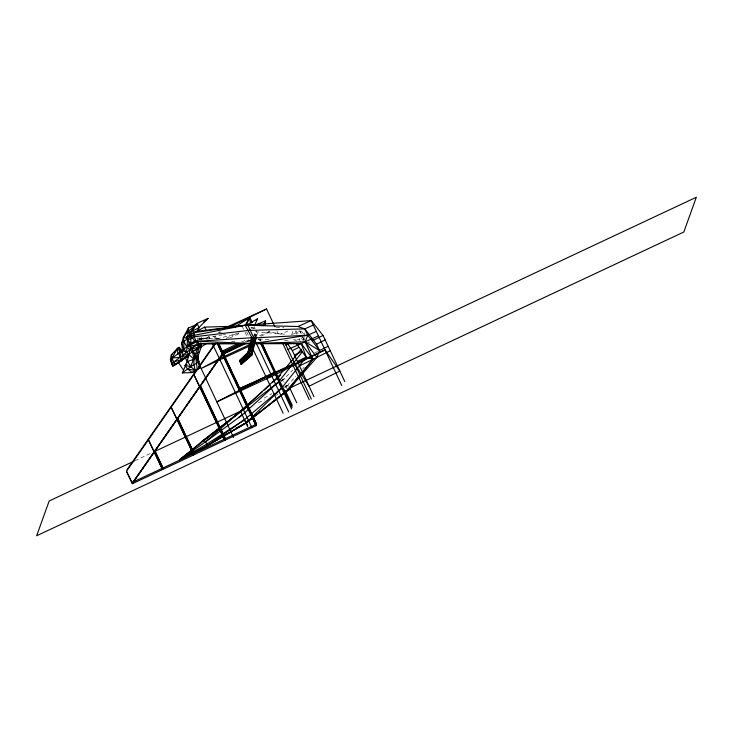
<?xml version="1.0" encoding="UTF-8"?>
<svg xmlns="http://www.w3.org/2000/svg" width="733" height="733" viewBox="0 0 733 733"><rect width="100%" height="100%" fill="white"/><g stroke="black" fill="none" stroke-linecap="round" stroke-linejoin="round"><path stroke-width="0.55" stroke-dasharray="3.67 2.75" d="M201.877 340.378L201.942 338.316L222.218 334.917M288.096 386.548L288.179 384.614L295.83 376.304M201.483 339.947L201.63 337.721L198.24 339.535L197.03 337.721M303.929 340.918L304.158 337.638M304.241 336.539L304.552 332.168M291.615 334.77L293.008 331.041M197.598 340.158L199.184 337.904L200.979 342.229M206.367 339.095L209.152 335.906M281.701 381.224L292.843 369.963M302.711 368.827L304.241 367.16M276.414 395.298L278.1 393.777M284.825 387.665L288.179 384.614L284.816 386.474M282.819 379.584L281.115 381.059L282.819 379.584L284.092 382.305M284.624 387.445L288.179 384.614M281.573 380.968L285.201 378.274L286.053 380.088M264.228 398.056L272.071 393.648M280.84 380.665L285.201 378.274M199.101 339.828L203.756 337.345M207.796 339.242L209.785 338.179L209.024 336.557M199.541 340.085L205.542 336.942M261.04 336.255L271.888 330.739M247.607 341.725L249.614 340.698M307.695 343.026L309.674 342.054M314.769 352.885L317.627 351.474M218.324 332.498L220.358 331.545M226.158 338.325L236.338 333.552M229.64 338.06L240.836 332.8M251.016 328.027L253.05 327.074L253.893 328.851M241.551 341.972L245.619 340.066M245.024 341.706L249.101 339.8M246.462 341.844L249.513 340.405M135.129 460.645L151.694 452.875M258.346 402.811L264.558 399.897M287.95 330.977L280.812 334.166L268.635 331.591M292.522 334.358L300.081 330.986L302.637 336.429M268.764 331.774L258.676 336.108L255.579 329.548M217.005 338.939L240.039 332.69M223.345 334.734L225.599 334.349M219.057 332.58L221.32 332.443M219.039 338.38L201.942 338.316L208.758 339.031M276.121 327.23L283.973 327.669M258.767 339.012L269.964 339.672M284.523 340.524L290.121 340.854M255.322 331.701L287.079 334.385M231.481 341.404L234.89 341.761M250.933 327.843L256.468 329.016M200.265 338.234L203.508 339.232M301.41 331.078L304.168 334.734M296.004 330.876L298.597 334.376M301.19 337.876L303.132 340.497M294.84 339.205L296.123 340.982M304.332 340.02L303.059 337.336L294.593 341.111L293.741 339.297M295.326 330.94L297.021 334.55M299.156 339.077L300.842 342.668M276.79 330.775L278.705 334.844M285.806 385.924L287.492 389.516M254.232 326.671L255.13 328.586M260.105 339.159L261.067 341.193M246.7 331.884L249.367 337.546M242.073 325.974L243.75 329.538M245.033 332.26L247.259 336.978M248.56 339.755L249.403 341.541M215.264 336.3L216.702 339.352M213.715 335.906L215.154 338.958M260.087 339.232L261.021 341.312M299.788 330.62L304.351 340.909M199.184 337.904L199.724 339.297L201.63 337.721L201.694 339.608M259.583 340.827L258.584 338.774L259.519 340.808"/><path stroke-width="1.1" d="M201.273 343.273C201.85 348.99 197.608 353.92 197.718 359.564M190.626 343.163L191.221 335.897L190.452 332.168L196.087 324.756L188.418 328.027L183.387 337.336C183.617 343.154 187.456 348.917 192.486 351.785L193.988 359.317L193.879 364.53L195.225 370.422L192.275 372.556L182.352 372.941C186.283 363.999 189.792 355.111 190.406 345.179M292.302 405.459L285.852 391.743L281.518 388.279L278.531 381.939L278.732 376.185L301.345 349.22M187.804 356.44L172.823 366.17L171.504 363.65L186.585 352.454L188.418 328.027M254.534 325.37L265.483 320.926L265.181 325.47L245.207 325.269L235.659 326.487L249.632 317.719L246.141 325.351L257.567 318.763L254.488 325.489M182.297 351.483L179.347 347.305L177.551 348.257L171.293 354.946L171.989 358.025L171.504 363.65L175.086 364.328L181.711 360.792M186.961 364.393L185.064 365.401L187.437 368.965L192.275 372.556L199.211 368.296L199.055 361.772L197.773 357.292L198.047 355.065M201.657 343.438L201.227 346.452L192.486 351.785L172.823 366.17L172.429 364.292M246.984 406.503L202.143 441.321L179.722 459.701L206.431 446.269L206.807 444.116L244.446 419.78L281.518 388.279L306.211 357.099L301.263 343.566L253.783 343.502L307.768 335.228L316.308 331.417M256.074 338.316L251.795 355.047L241.359 364.411L240.479 362.707L249.403 352.637L252.051 337.986L245.207 325.269L249.632 317.719L247.342 321.146M198.167 331.362L198.854 327.678L197.241 323.317L208.044 318.369L198.854 327.678L191.414 331.737L195.803 332.095M256.266 337.244L251.025 353.443L241.12 363.999L251.795 355.047L253.636 346.608M251.52 337.253L247.882 353.114L243.842 357.044M239.838 361.296L249.403 352.637L254.653 334.092L256.184 334.917L251.025 353.443L240.479 362.707L239.544 360.581L248.102 352.5L252.015 354.433L241.12 363.999M182.352 372.941L190.727 366.647L199.413 343.713L250.393 343.511M196.087 324.756L188.097 331.591L183.387 337.336L181.757 342.842L182.902 355.193L181.5 359.646L173.666 361.937L171.989 358.025L177.551 348.257L177.698 353.938L181.527 351.886M200.604 343.081L195.885 358.3L197.223 369.359L194.263 371.494M256.559 424.05L255.964 425.699L132.343 483.725L132.93 482.076L256.559 424.05L223.528 353.847M154.287 452.252L154.874 450.603L163.038 467.947L162.442 469.596L148.423 439.782L162.561 469.267L154.755 450.932L162.918 468.277L154.406 451.922M177.01 419.661L177.597 418.012L194.208 453.315L193.622 454.964L171.146 407.191L194.089 453.645L177.478 418.341L193.741 454.634L177.129 419.331M199.733 387.07L200.32 385.421L225.388 438.682L224.793 440.331L193.869 374.6L225.269 439.012L200.201 385.75L185.275 407.172M245.867 343.484L222.456 354.479L223.043 352.83L218.947 344.125M212.258 413.696L212.854 412.056M239.205 390.084L239.801 388.444L292.595 364.347L239.205 390.084L275.434 371.723L274.838 373.354L239.801 388.444M249.44 419.661L246.086 422.996L206.431 446.269L179.722 459.701L278.531 381.939L302.518 351.648M285.852 391.743L312.927 359.317L305.175 341.816L307.768 335.228L304.781 328.888L297.964 326.506L245.207 325.269L194.245 332.645L194.108 336.777L196.261 341.349L199.449 343.695L250.787 343.667M248.102 352.5L239.544 360.581L241.359 364.411M249.403 352.637L256.184 334.917M296.746 402.811L290.295 389.104L285.934 391.495L246.086 422.996L204.809 446.965L246.169 422.776L287.913 390.414L316.885 357.365L319.533 350.539L328.173 346.288M187.877 356.247L181.5 359.646L179.952 357.328C180.465 350.511 186.558 347.973 189.801 342.907L197.864 341.083L196.252 344.922L186.585 352.454L182.572 350.557L170.386 359.317L171.504 363.65L172.228 363.348M263.367 325.69L265.483 320.926M197.461 330.766L198.854 327.678M127.066 469.615L196.407 370.165M199 366.445L215.236 343.163M132.343 483.725L126.479 471.264L215.291 343.878M132.81 482.406L183.974 409.032M202.152 382.956L212.543 368.058M213.834 366.198L217.738 360.609M219.03 358.749L222.924 353.159L218.507 343.319M132.636 482.9L153.939 452.353M154.581 451.427L222.75 353.654M190.241 332.663L197.241 323.317L191.414 331.737L193.191 330.363M256.156 320.541L257.567 318.763M287.913 390.414L312.927 359.317L301.263 343.566L254.195 343.658M174.207 352.555L178.449 347.781L181.17 351.858L179.997 352.71L178.449 347.781M236.099 428.127L246.169 422.776L285.934 391.495L281.518 388.279L246.086 422.996L244.446 419.78L241.542 421.594M244.996 360.031L241.075 363.696L245.198 360.37M206.807 444.116L179.722 459.701L205.707 441.779L242.202 415.006L278.531 381.939M246.169 422.776L249.532 419.716M262.396 391.669L205.707 441.779L203.774 440.615L202.143 441.321L247.809 406M264.054 390.167L269.048 385.64M272.383 382.626L280.702 375.094L278.732 376.185L240.671 411.479L247.589 426.459M190.461 333.057L194.612 334.083L181.757 342.842C182.783 350.31 189.123 354.406 193.988 359.317L197.773 357.292M277.221 391.926L281.518 388.279M203.719 321.961L208.044 318.369M248.496 357.704L251.795 355.047M242.568 409.912L240.754 411.259L242.705 410.159M244.382 408.565L247.103 406.549M189.829 452.261L179.722 459.701L186.475 455.651M199.55 351.849L195.564 353.975L192.486 351.785L200.567 346.086L196.252 344.922L186.979 346.764L188.757 345.481M175.022 365.007L187.3 356.128M238.527 417.59L242.202 415.006M206.431 446.269L244.446 419.78M185.064 365.401L190.727 366.647L199.055 361.772M202.143 441.321L207.76 437.574M193.127 342.485L195.253 341.129M200.769 347.167L206.468 343.53M196.756 345.408L199.413 343.713L194.859 341.34L188.097 331.591L190.452 332.168M233.589 437.482L186.264 336.914L204.589 327.129L237.538 326.112M187.785 340.149L194.108 336.777L248.496 330.427L304.781 328.888L313.321 325.076M189.939 344.721L196.261 341.349L253.682 337.611M172.786 354.149L171.293 354.946L170.386 359.317L171.769 362.34M181.17 351.858L178.916 353.068L179.952 357.328L171.989 358.025M191.46 347.964L199.449 343.695M187.19 356.055L184.624 357.42L182.902 355.193L188.931 354.36M193.988 359.317L187.575 361.378L190.727 366.647L191.194 366.399M187.437 368.965L195.225 370.422L199.211 368.296M186.979 346.764L197.864 341.083M227.487 328.201L266.537 308.978L274.902 326.762M222.456 354.479L244.584 343.255M325.021 349.934L271.906 376.322L216.831 401.867C252.317 383.432 288.555 366.372 325.021 349.934L339.828 371.063L309.079 386.209L294.62 363.504M287.208 343.291L292.32 350.594L299.018 347.295M312.542 340.634L323.07 335.457L344.776 381.572M294.437 355.084L302.243 351.235M304.781 328.888L316.546 344.189L325.186 339.938M297.415 361.424L306.211 357.099L312.927 359.317M313.99 396.745L299.531 365.914L330.281 350.768M222.988 328.943L266.537 308.978M222.209 351.052L238.491 343.411M221.613 352.692L240.955 343.621M243.402 343.273L223.043 352.83L244.685 343.52M134.093 461.139L49.184 500.987L36.65 535.768L683.816 232.013L696.35 197.232L289.407 388.233M154.8 451.418L241.78 410.59M250.659 344.208L219.451 358.712L201.126 368.497L256.202 342.952L254.589 343.319M297.964 326.506L311.213 320.587L323.07 335.457M285.907 344.996L289.773 343.264M288.023 349.476L318.415 335.906M189.746 350.099L200.567 346.086L198.405 346.425M245.207 325.269L311.213 320.587L341.78 385.54M248.496 330.427L250.136 330.061M266.363 377.577L271.906 376.322M186.264 336.914L247.617 324.719L288.665 411.937M196.6 331.389L236.695 326.396M254.195 343.594L257.558 343.383M255.46 337.812L307.768 335.228L319.533 350.539L305.175 341.816L253.783 343.502M242.815 343.42L250.796 343.603M196.261 341.349L250.402 343.374M183.387 337.336L187.3 338.536L189.801 342.907M186.393 356.165L188.418 356.989M190.727 366.647L195.225 370.422M305.175 341.816L316.885 357.365M296.535 343.777L306.211 357.099L304.928 354.378M185.083 357.731L188.225 362.441M178.403 362.56L183.314 369.927M173.666 361.937L175.086 364.328M217.087 343.026L256.44 424.38L222.924 353.159L256.083 425.369L222.575 354.149L132.462 483.395L126.479 471.264M261.085 343.896L292.183 407.328L262.02 343.227M316.546 344.189L319.533 350.539M292.32 350.594L299.531 365.914M285.055 343.181L311.378 399.119M282.535 342.98L309.262 399.778M249.458 316.528L252.253 322.456M248.863 318.168L251.19 323.116M260.957 343.859L291.597 408.977L261.965 343.392M253.041 349.265L283.121 413.192M217.426 343.795L255.964 425.699M204.589 327.129L206.11 330.363M212.203 343.31L251.914 427.696M245.986 422.107L247.781 425.928M199.852 386.74L224.912 440.002L200.201 385.75M205.707 441.779L207.586 445.774M183.772 341.092L183.956 349.055M252.051 337.986L247.882 353.114L252.051 337.986"/></g></svg>
